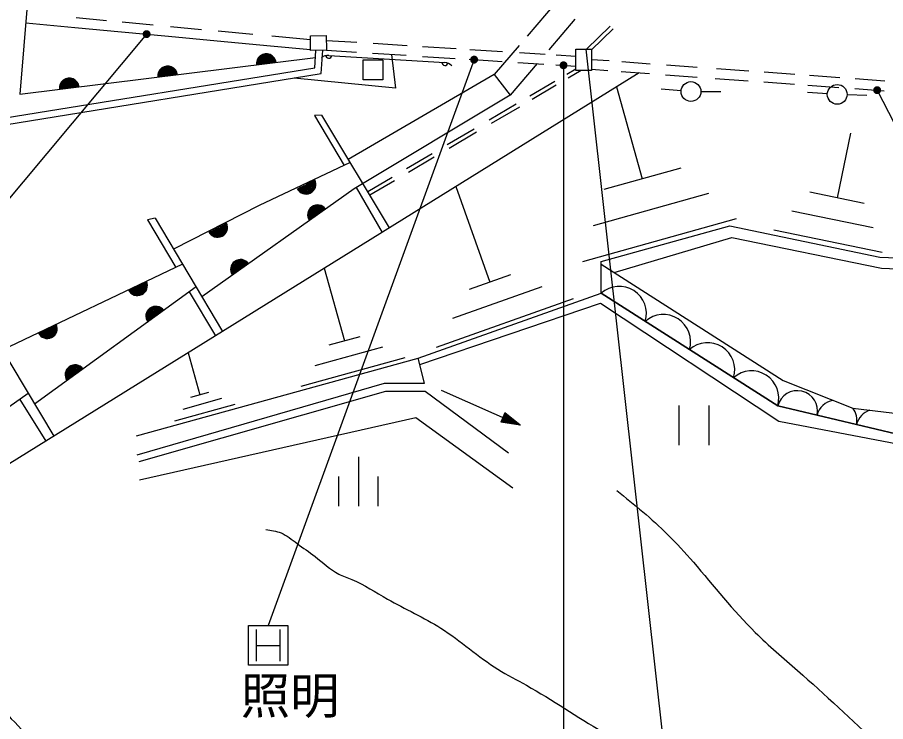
# Model space of a CAD drawing. Units: millimetres, scale not verified. Extents: x 40000 to 680000, y 20000 to 380000.
# Drawn here: x 253777 to 297641, y 244691 to 280270 of the extents above; entities that cross this region are included whole.
import ezdxf
from ezdxf.enums import TextEntityAlignment as Align

# ---------------------------------------------------------------- set-up
doc = ezdxf.new("R2010")
doc.units = ezdxf.units.MM
doc.header["$LTSCALE"] = 1000
for name, color, linetype, lineweight in [('M-BGD', 7, 'Continuous', 25), ('M-STR-STR3', 7, 'Continuous', 25), ('M-STR-STRC', 7, 'Continuous', 25)]:
    doc.layers.add(name, color=color, linetype=linetype, lineweight=lineweight)
doc.styles.add('ＭＳ ゴシック', font='')
doc.styles.get('ＭＳ ゴシック').set_extended_font_data('MS Gothic')

# ---------------------------------------------------------------- blocks, each defined once
blk = doc.blocks.new('filled_dot')
at = {"color": 0, "linetype": 'Continuous', "lineweight": -2, "const_width": 1.25}
blk.add_lwpolyline([(-0.625, 0, 1), (0.625, 0, 1)], format="xyb", close=True, dxfattribs=at)

msp = doc.modelspace()

# ---------------------------------------------------------------- linework, layer by layer
at = {"layer": 'M-BGD'}
for p, q in [((255484, 295984), (253909, 276394)), ((280992, 281043), (279531, 279327)), ((254199, 279999), (256677, 279766)), ((256748, 280261), (258277, 280117)), ((259073, 280042), (260640, 279895)), ((281939, 280172), (280628, 278635)), ((260306, 279424), (240797, 256174)), ((256677, 279766), (259045, 279543)), ((259045, 279543), (261409, 279320)), ((261507, 279813), (263086, 279665)), ((263918, 279586), (265671, 279421)), ((283723, 279826), (282535, 278659)), ((283876, 279696), (282786, 278626)), ((261409, 279320), (263864, 279089)), ((263864, 279089), (266572, 278834)), ((266630, 279331), (268586, 279147)), ((268584, 279345), (269384, 279356)), ((268593, 278597), (268584, 279345)), ((269384, 279356), (269393, 278608)), ((269387, 279109), (270935, 279011)), ((266572, 278834), (268593, 278644)), ((269393, 278608), (268593, 278597)), ((268802, 277729), (268863, 278601)), ((269131, 277427), (269214, 278606)), ((269393, 278608), (270907, 278512)), ((271752, 278959), (273466, 278851)), ((274244, 278802), (275937, 278694)), ((276641, 278650), (278287, 278545)), ((279124, 278850), (277870, 277377)), ((281986, 277583), (281986, 278659)), ((281986, 278659), (282786, 278659)), ((282786, 278659), (282786, 277583)), ((253909, 276394), (268837, 278235)), ((269509, 278352), (275377, 277985)), ((271250, 278119), (272242, 278119)), ((271250, 277119), (271250, 278119)), ((271723, 278460), (273421, 278353)), ((272242, 278119), (272242, 277119)), ((272683, 278391), (272876, 276689)), ((274238, 278301), (275898, 278196)), ((276610, 278151), (278276, 278045)), ((279139, 278491), (280441, 278409)), ((280996, 278374), (281986, 278311)), ((282786, 278147), (283672, 278083)), ((253163, 275196), (268802, 277729)), ((280031, 277935), (278671, 276342)), ((279054, 277996), (280368, 277912)), ((280977, 277874), (281986, 277810)), ((281368, 277849), (281368, 243147)), ((284314, 278036), (285745, 277931)), ((286565, 277871), (288116, 277758)), ((289102, 277686), (290727, 277567)), ((285187, 277471), (247690, 254198)), ((253140, 274838), (269131, 277427)), ((277870, 277377), (270496, 273084)), ((277870, 277377), (278671, 276342)), ((281986, 277652), (281543, 277391)), ((282263, 277583), (281604, 277195)), ((282786, 277583), (281986, 277583)), ((282786, 277646), (283615, 277586)), ((284288, 277536), (285718, 277432)), ((286526, 277373), (288117, 277257)), ((291499, 277511), (293061, 277397)), ((293796, 277343), (295319, 277232)), ((272876, 276689), (267763, 277206)), ((272242, 277119), (271250, 277119)), ((280934, 277032), (279671, 276287)), ((281003, 276840), (279781, 276120)), ((289034, 277190), (290702, 277068)), ((291491, 277010), (293030, 276897)), ((293717, 276847), (295275, 276733)), ((296097, 277175), (297600, 277065)), ((284048, 276767), (285348, 272107)), ((287308, 276567), (286308, 276637)), ((288308, 276527), (289308, 276527)), ((294698, 276407), (293698, 276477)), ((295698, 276367), (296698, 276337)), ((296085, 276674), (297575, 276565)), ((278671, 276342), (270798, 271616)), ((278983, 275882), (277610, 275072)), ((279139, 275741), (277720, 274905)), ((269143, 275335), (268785, 275321)), ((268785, 275321), (270281, 272793)), ((269143, 275335), (272568, 269639)), ((276857, 274628), (275491, 273823)), ((276976, 274466), (275595, 273652)), ((295868, 274427), (295188, 271157)), ((274729, 273374), (273443, 272615)), ((270585, 272936), (265992, 270767)), ((274834, 273203), (273540, 272440)), ((287288, 272647), (283398, 271567)), ((272718, 272188), (271476, 271455)), ((272823, 272017), (271579, 271284)), ((270798, 271616), (263101, 266159)), ((270888, 271671), (272200, 269410)), ((275928, 271727), (277648, 266887)), ((288688, 271367), (282868, 269747)), ((296558, 270867), (293818, 271437)), ((265992, 270767), (261671, 268566)), ((297018, 269637), (292908, 270487)), ((260739, 270134), (260344, 270035)), ((260344, 270035), (261786, 267639)), ((260739, 270134), (264141, 264408)), ((290088, 270087), (282328, 267927)), ((283272, 267929), (289778, 269739)), ((289778, 269739), (297342, 268163)), ((297468, 268397), (291998, 269527)), ((283923, 267385), (289868, 269143)), ((289868, 269143), (297425, 267602)), ((297342, 268163), (304346, 267871)), ((262125, 267801), (253015, 263459)), ((269278, 267597), (270298, 263927)), ((283272, 266334), (283272, 267929)), ((283272, 267801), (292470, 261918)), ((297425, 267602), (303921, 267287)), ((278688, 267257), (276608, 266517)), ((262808, 266651), (254647, 260737)), ((262458, 266397), (263789, 264189)), ((274020, 263050), (283272, 266334)), ((280268, 266657), (275768, 265057)), ((283272, 266334), (292188, 260642)), ((292188, 260642), (283272, 266334)), ((274107, 262726), (283239, 265829)), ((281848, 266047), (274928, 263587)), ((283239, 265829), (292254, 259863)), ((252016, 265124), (255618, 259118)), ((271078, 264137), (269508, 263707)), ((262398, 263327), (262988, 261197)), ((272218, 263607), (268808, 262667)), ((259803, 259128), (274020, 263050)), ((273348, 263067), (268098, 261627)), ((274340, 261785), (274027, 263053)), ((292470, 261918), (295983, 260526)), ((259822, 258172), (272318, 261785)), ((272318, 261785), (274340, 261785)), ((275184, 261440), (279185, 259671)), ((254329, 261267), (247010, 256162)), ((259938, 257841), (272384, 261387)), ((264098, 261017), (262128, 260467)), ((263438, 261317), (262528, 261067)), ((272384, 261387), (274373, 261387)), ((274373, 261387), (278582, 258272)), ((253902, 260970), (255210, 258865)), ((264758, 260707), (261718, 259867)), ((287216, 258662), (287216, 260662)), ((288716, 260662), (288716, 258662)), ((292188, 260642), (298154, 259233)), ((298154, 259233), (292188, 260642)), ((278407, 260298), (278197, 259825)), ((278420, 260288), (278214, 259822)), ((278460, 260256), (278265, 259814)), ((278500, 260223), (278316, 259807)), ((278541, 260191), (278367, 259799)), ((279185, 259671), (278407, 260298)), ((278581, 260158), (278418, 259791)), ((278621, 260126), (278469, 259783)), ((295983, 260526), (304269, 259531)), ((259955, 256913), (273909, 260062)), ((273909, 260062), (278814, 256499)), ((279185, 259671), (278197, 259825)), ((278661, 260093), (278521, 259775)), ((278702, 260061), (278572, 259767)), ((278742, 260028), (278623, 259759)), ((278782, 259996), (278674, 259751)), ((278823, 259963), (278725, 259743)), ((278863, 259931), (278776, 259735)), ((278903, 259898), (278827, 259727)), ((278944, 259866), (278879, 259719)), ((278984, 259833), (278930, 259711)), ((279024, 259801), (278981, 259703)), ((279065, 259768), (279032, 259695)), ((279105, 259736), (279083, 259687)), ((279145, 259703), (279134, 259679)), ((292254, 259863), (298237, 258719)), ((271006, 258072), (271006, 255572)), ((270006, 257072), (270006, 255572)), ((272006, 255572), (272006, 257072))]:
    msp.add_line(p, q, dxfattribs=at)
for centre in [(287807, 276523), (295195, 276378)]:
    msp.add_circle(centre, 500, dxfattribs=at)
for centre, radius, start, end in [((266349, 277928), 500, 7.0318, 187.0318), ((266349, 277928), 500, 7.0318, 187.0318), ((266349, 277928), 450, 7.0318, 187.0318), ((266349, 277928), 400, 7.0318, 187.0318), ((266349, 277928), 350, 7.0318, 187.0318), ((266349, 277928), 300, 7.0318, 187.0318), ((266349, 277928), 250, 7.0318, 187.0318), ((266349, 277928), 200, 7.0318, 187.0318), ((269478, 277853), 500, 86.4237, 131.4237), ((269509, 278352), 150, 176.4237, 356.4237), ((261373, 277314), 500, 7.0318, 187.0318), ((261373, 277314), 500, 7.0318, 187.0318), ((261373, 277314), 450, 7.0318, 187.0318), ((261373, 277314), 400, 7.0318, 187.0318), ((261373, 277314), 350, 7.0318, 187.0318), ((266349, 277928), 150, 7.0318, 187.0318), ((266349, 277928), 100, 7.0318, 187.0318), ((266349, 277928), 50, 7.0318, 187.0318), ((275377, 277985), 150, 176.4237, 356.4237), ((275346, 277486), 500, 41.4237, 86.4237), ((261373, 277314), 300, 7.0318, 187.0318), ((261373, 277314), 250, 7.0318, 187.0318), ((261373, 277314), 200, 7.0318, 187.0318), ((261373, 277314), 150, 7.0318, 187.0318), ((261373, 277314), 100, 7.0318, 187.0318), ((261373, 277314), 50, 7.0318, 187.0318), ((256397, 276700), 500, 7.0318, 187.0318), ((256397, 276700), 500, 7.0318, 187.0318), ((256397, 276700), 450, 7.0318, 187.0318), ((256397, 276700), 400, 7.0318, 187.0318), ((256397, 276700), 350, 7.0318, 187.0318), ((256397, 276700), 300, 7.0318, 187.0318), ((256397, 276700), 250, 7.0318, 187.0318), ((256397, 276700), 200, 7.0318, 187.0318), ((256397, 276700), 150, 7.0318, 187.0318), ((256397, 276700), 100, 7.0318, 187.0318), ((256397, 276700), 50, 7.0318, 187.0318), ((268357, 271844), 500, 206.113, 26.113), ((268357, 271844), 500, 206.113, 26.113), ((268357, 271844), 450, 206.113, 26.113), ((268357, 271844), 400, 206.113, 26.113), ((268357, 271844), 350, 206.113, 26.113), ((268357, 271844), 300, 206.113, 26.113), ((268357, 271844), 250, 206.113, 26.113), ((268357, 271844), 200, 206.113, 26.113), ((268357, 271844), 150, 206.113, 26.113), ((268357, 271844), 100, 206.113, 26.113), ((268357, 271844), 50, 206.113, 26.113), ((268942, 270293), 500, 35.2916, 215.2916), ((268942, 270293), 500, 35.2916, 215.2916), ((268942, 270293), 450, 35.2916, 215.2916), ((268942, 270293), 400, 35.2916, 215.2916), ((268942, 270293), 350, 35.2916, 215.2916), ((268942, 270293), 300, 35.2916, 215.2916), ((268942, 270293), 250, 35.2916, 215.2916), ((268942, 270293), 200, 35.2916, 215.2916), ((268942, 270293), 150, 35.2916, 215.2916), ((268942, 270293), 100, 35.2916, 215.2916), ((268942, 270293), 50, 35.2916, 215.2916), ((263899, 269659), 500, 206.113, 26.113), ((263899, 269659), 500, 206.113, 26.113), ((263899, 269659), 450, 206.113, 26.113), ((263899, 269659), 400, 206.113, 26.113), ((263899, 269659), 350, 206.113, 26.113), ((263899, 269659), 300, 206.113, 26.113), ((263899, 269659), 250, 206.113, 26.113), ((263899, 269659), 200, 206.113, 26.113), ((263899, 269659), 150, 206.113, 26.113), ((263899, 269659), 100, 206.113, 26.113), ((263899, 269659), 50, 206.113, 26.113), ((265048, 267537), 500, 35.2916, 215.2916), ((265048, 267537), 500, 35.2916, 215.2916), ((265048, 267537), 450, 35.2916, 215.2916), ((265048, 267537), 400, 35.2916, 215.2916), ((265048, 267537), 350, 35.2916, 215.2916), ((265048, 267537), 300, 35.2916, 215.2916), ((265048, 267537), 250, 35.2916, 215.2916), ((265048, 267537), 200, 35.2916, 215.2916), ((265048, 267537), 150, 35.2916, 215.2916), ((265048, 267537), 100, 35.2916, 215.2916), ((265048, 267537), 50, 35.2916, 215.2916), ((259848, 266715), 500, 205.4853, 25.4853), ((259848, 266715), 500, 205.4853, 25.4853), ((259848, 266715), 450, 205.4853, 25.4853), ((259848, 266715), 400, 205.4853, 25.4853), ((259848, 266715), 350, 205.4853, 25.4853), ((259848, 266715), 300, 205.4853, 25.4853), ((259848, 266715), 250, 205.4853, 25.4853), ((259848, 266715), 200, 205.4853, 25.4853), ((259848, 266715), 150, 205.4853, 25.4853), ((259848, 266715), 100, 205.4853, 25.4853), ((259848, 266715), 50, 205.4853, 25.4853), ((284185, 265307), 1374, 343.244, 131.6402), ((260768, 265172), 500, 35.9315, 215.9315), ((260768, 265172), 500, 35.9315, 215.9315), ((260768, 265172), 450, 35.9315, 215.9315), ((260768, 265172), 400, 35.9315, 215.9315), ((260768, 265172), 350, 35.9315, 215.9315), ((260768, 265172), 300, 35.9315, 215.9315), ((260768, 265172), 250, 35.9315, 215.9315), ((260768, 265172), 200, 35.9315, 215.9315), ((260768, 265172), 150, 35.9315, 215.9315), ((260768, 265172), 100, 35.9315, 215.9315), ((260768, 265172), 50, 35.9315, 215.9315), ((286414, 263884), 1374, 343.244, 131.6402), ((255292, 264544), 500, 205.4853, 25.4853), ((255292, 264544), 500, 205.4853, 25.4853), ((255292, 264544), 450, 205.4853, 25.4853), ((255292, 264544), 400, 205.4853, 25.4853), ((255292, 264544), 350, 205.4853, 25.4853), ((255292, 264544), 300, 205.4853, 25.4853), ((255292, 264544), 250, 205.4853, 25.4853), ((255292, 264544), 200, 205.4853, 25.4853), ((255292, 264544), 150, 205.4853, 25.4853), ((255292, 264544), 100, 205.4853, 25.4853), ((255292, 264544), 50, 205.4853, 25.4853), ((288643, 262461), 1374, 343.244, 131.6402), ((256688, 262215), 500, 35.9315, 215.9315), ((256688, 262215), 500, 35.9315, 215.9315), ((256688, 262215), 450, 35.9315, 215.9315), ((256688, 262215), 400, 35.9315, 215.9315), ((256688, 262215), 350, 35.9315, 215.9315), ((256688, 262215), 300, 35.9315, 215.9315), ((256688, 262215), 250, 35.9315, 215.9315), ((256688, 262215), 200, 35.9315, 215.9315), ((256688, 262215), 150, 35.9315, 215.9315), ((256688, 262215), 100, 35.9315, 215.9315), ((290872, 261038), 1374, 343.244, 131.6402), ((256688, 262215), 50, 35.9315, 215.9315), ((293177, 260386), 1022, 347.9437, 165.4866), ((295166, 259916), 1022, 100.2663, 165.4866), ((295166, 259916), 1022, 347.9437, 36.5962), ((297155, 259447), 1022, 107.384, 165.4866)]:
    msp.add_arc(centre, radius, start, end, dxfattribs=at)
for points, knots in [([(228278, 257498), (228377, 258792), (228475, 260085), (228584, 261380), (228642, 262055), (228702, 262730), (228699, 263407), (228695, 264352), (228569, 265301), (228336, 266218), (228207, 266725), (228046, 267222), (227858, 267710), (227602, 268373), (227295, 269019), (226921, 269622), (226570, 270187), (226160, 270714), (225792, 271267), (225289, 272024), (224866, 272830), (224434, 273638), (224039, 274380), (223637, 275124), (223383, 275914), (222987, 277143), (222949, 278483), (223000, 279796), (223045, 280942), (223159, 282069), (223364, 283181), (223613, 284538), (223998, 285874), (224415, 287197), (224699, 288097), (224998, 288991), (225372, 289855), (225711, 290640), (226111, 291400), (226557, 292131), (227024, 292896), (227540, 293631), (228125, 294311), (228689, 294966), (229317, 295572), (230019, 296071), (230522, 296428), (231062, 296731), (231606, 297027), (232416, 297467), (233233, 297892), (234054, 298308), (235200, 298889), (236355, 299456), (237496, 300048), (238630, 300637), (239751, 301251), (240900, 301808), (242126, 302401), (243383, 302928), (244648, 303433), (245641, 303830), (246639, 304214), (247651, 304562), (248521, 304860), (249402, 305132), (250252, 305480), (251479, 305982), (252641, 306642), (253847, 307201), (254684, 307588), (255543, 307927), (256390, 308291), (257161, 308621), (257923, 308972), (258685, 309323)], [0, 0, 0, 0, 1, 1, 1, 2, 2, 2, 3, 3, 3, 4, 4, 4, 5, 5, 5, 6, 6, 6, 7, 7, 7, 8, 8, 8, 9, 9, 9, 10, 10, 10, 11, 11, 11, 12, 12, 12, 13, 13, 13, 14, 14, 14, 15, 15, 15, 16, 16, 16, 17, 17, 17, 18, 18, 18, 19, 19, 19, 20, 20, 20, 21, 21, 21, 22, 22, 22, 23, 23, 23, 24, 24, 24, 25, 25, 25, 25]), ([(284063, 256364), (284944, 255654), (285825, 254944), (286627, 254151), (287080, 253704), (287508, 253229), (287927, 252746), (288960, 251553), (289935, 250305), (291053, 249199), (291735, 248523), (292471, 247901), (293196, 247267), (294587, 246048), (295936, 244785), (297270, 243508), (298449, 242381), (299617, 241242), (300783, 240101), (301458, 239441), (302132, 238780), (302785, 238099), (302997, 237878), (303208, 237654), (303418, 237431)], [0, 0, 0, 0, 1, 1, 1, 2, 2, 2, 3, 3, 3, 4, 4, 4, 5, 5, 5, 6, 6, 6, 7, 7, 7, 8, 8, 8, 8]), ([(266324, 254397), (266590, 254359), (266856, 254321), (267097, 254222), (267390, 254101), (267645, 253890), (267905, 253695), (268209, 253466), (268520, 253260), (268818, 253027), (269208, 252723), (269575, 252372), (270012, 252149), (270226, 252040), (270457, 251962), (270680, 251868), (271309, 251605), (271878, 251223), (272471, 250885), (273365, 250374), (274312, 249960), (275176, 249409), (276170, 248775), (277053, 247961), (278056, 247337), (278523, 247047), (279015, 246798), (279496, 246529), (280814, 245793), (282046, 244909), (283360, 244176), (284538, 243519), (285782, 242983), (287013, 242419), (287925, 242002), (288831, 241570), (289683, 241049), (290483, 240560), (291237, 239993), (291966, 239398), (292988, 238566), (293964, 237681), (295022, 236904), (295558, 236511), (296116, 236146), (296673, 235780)], [0, 0, 0, 0, 1, 1, 1, 2, 2, 2, 3, 3, 3, 4, 4, 4, 5, 5, 5, 6, 6, 6, 7, 7, 7, 8, 8, 8, 9, 9, 9, 10, 10, 10, 11, 11, 11, 12, 12, 12, 13, 13, 13, 14, 14, 14, 15, 15, 15, 15]), ([(237029, 251026), (237295, 251097), (237561, 251169), (237832, 251209), (238224, 251268), (238625, 251262), (239024, 251255), (239883, 251240), (240733, 251220), (241592, 251187), (242208, 251163), (242828, 251132), (243426, 251003), (244051, 250868), (244652, 250626), (245260, 250407), (245939, 250163), (246628, 249948), (247278, 249650), (248153, 249249), (248958, 248696), (249754, 248137), (250444, 247652), (251128, 247163), (251748, 246601), (252355, 246051), (252901, 245432), (253468, 244836), (253927, 244353), (254401, 243886), (254912, 243460), (255553, 242926), (256254, 242456), (256999, 242085), (257840, 241665), (258738, 241370), (259635, 241076)], [0, 0, 0, 0, 1, 1, 1, 2, 2, 2, 3, 3, 3, 4, 4, 4, 5, 5, 5, 6, 6, 6, 7, 7, 7, 8, 8, 8, 9, 9, 9, 10, 10, 10, 11, 11, 11, 12, 12, 12, 12])]:
    msp.add_open_spline(points, degree=3, knots=knots, dxfattribs=at)
at = {"layer": 'M-STR-STR3'}
for p, q in [((282494, 278659), (287663, 232348)), ((276851, 278135), (266446, 249548)), ((265449, 247548), (265449, 249548)), ((265449, 249548), (267449, 249548)), ((265839, 249338), (265839, 247738)), ((267039, 249338), (267039, 247738)), ((267449, 249548), (267449, 247548)), ((265839, 248538), (267039, 248538)), ((267449, 247548), (265449, 247548))]:
    msp.add_line(p, q, dxfattribs=at)
at = {"layer": 'M-STR-STRC'}
msp.add_line((297214, 276592), (309356, 252831), dxfattribs=at)

# ---------------------------------------------------------------- block references
at = {"layer": 'M-BGD', "xscale": 160, "yscale": 160}
for p, rotation in [((260306, 279424), 230), ((281368, 277849), 270)]:
    msp.add_blockref('filled_dot', p, dxfattribs=dict(at, rotation=rotation))
at = {"layer": 'M-STR-STR3', "xscale": 160, "yscale": 160, "rotation": 250}
msp.add_blockref('filled_dot', (276851, 278135), dxfattribs=at)
at = {"layer": 'M-STR-STRC', "xscale": 160, "yscale": 160, "rotation": 297.1}
msp.add_blockref('filled_dot', (297214, 276592), dxfattribs=at)

# ---------------------------------------------------------------- texts
at = {"layer": 'M-STR-STR3', "style": 'ＭＳ ゴシック'}
msp.add_text('照明', height=1833, dxfattribs=at).set_placement((265056, 244537), align=Align.BOTTOM_LEFT)

doc.saveas('drawing.dxf')
